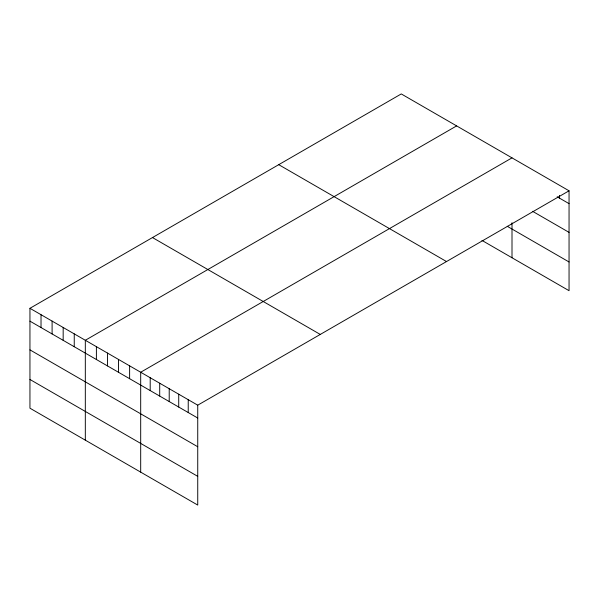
<?xml version="1.0" encoding="UTF-8"?>
<svg xmlns="http://www.w3.org/2000/svg" width="599" height="599" viewBox="0 0 599 599"><rect width="100%" height="100%" fill="white"/><g stroke="black" fill="none" stroke-linecap="round" stroke-linejoin="round"><path stroke-width="0.9" d="M569.05 190.804L197.737 405.179L197.737 505.069L29.95 408.196L29.95 308.305L401.263 93.931L569.05 190.804L569.05 290.695L481.948 240.401M456.633 125.895L85.32 340.277L85.32 440.168M512.003 157.866L140.69 372.241L140.69 472.132M557.167 196.786L569.05 203.645M532.601 211.327L569.05 232.375M507.256 226.295L569.05 261.973M278.73 164.673L446.517 261.546M152.483 237.563L320.27 334.437M29.95 308.305L197.737 405.179M29.95 321.154L197.737 418.027M29.95 349.876L197.737 446.749M29.95 379.474L197.737 476.347M559.541 195.409L559.541 198.157M512.003 222.753L512.003 257.757M188.228 399.69L188.228 412.531M178.719 394.202L178.719 407.043M169.21 388.706L169.21 401.555M159.708 383.218L159.708 396.066M150.199 377.729L150.199 390.578M129.616 365.847L129.616 378.695M118.542 359.452L118.542 372.301M107.468 353.058L107.468 365.907M96.394 346.664L96.394 359.512M74.246 333.883L74.246 346.724M63.172 327.488L63.172 340.329M52.098 321.094L52.098 333.942M41.024 314.7L41.024 327.548"/></g></svg>
